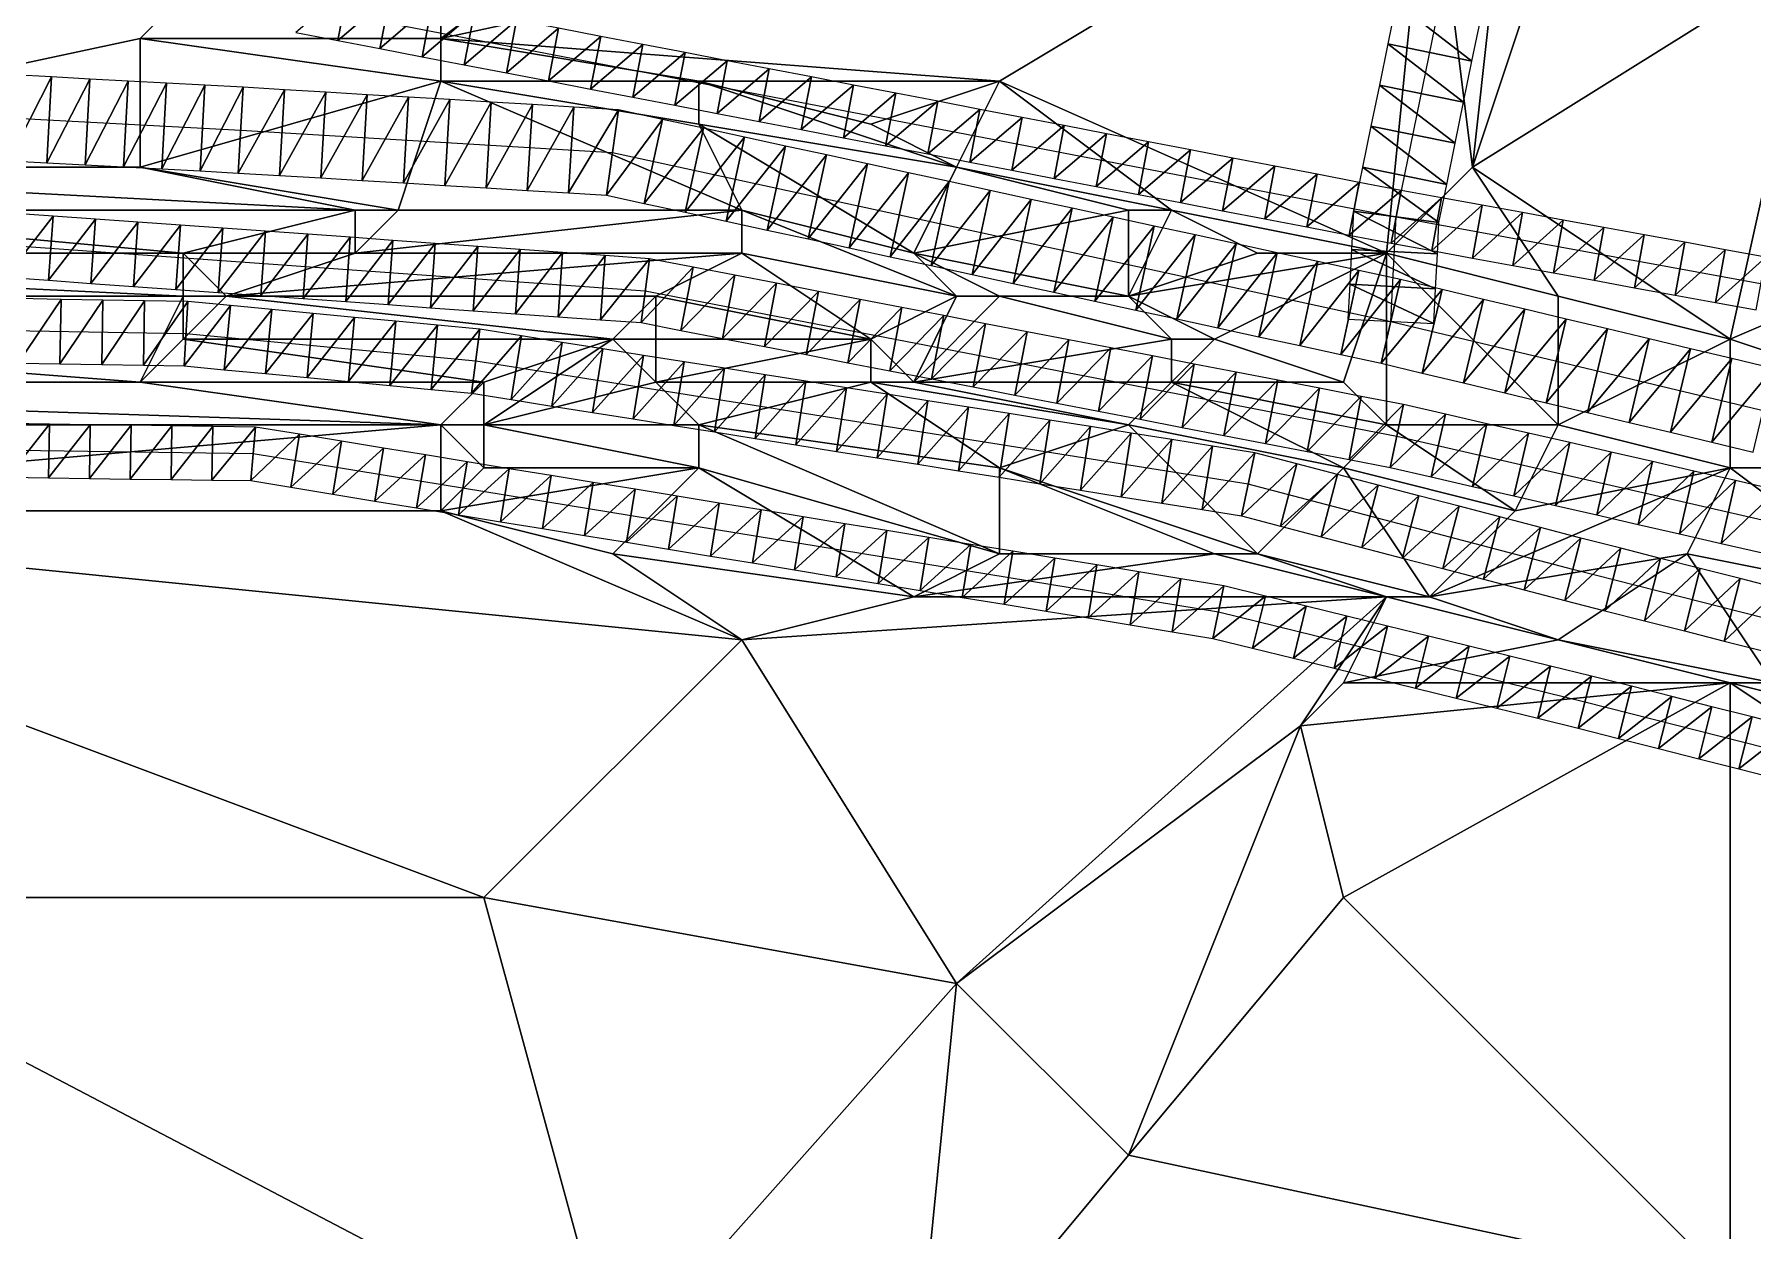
# Model space of a CAD drawing. Header units: metres. Extents: x -1103 to 901, y -902 to 905.
# Drawn here: x 133.1 to 213, y 150.5 to 206.2 of the extents above; entities that cross this region are included whole.
import ezdxf

# ---------------------------------------------------------------- set-up
doc = ezdxf.new("R2010")
doc.units = ezdxf.units.M
for name, color, linetype in [('OSM_PATH_AXES', 30, 'CONTINUOUS'), ('OSM_PATH_SURFACE', 30, 'CONTINUOUS'), ('OSM_ROAD_AXES', 2, 'CONTINUOUS'), ('OSM_ROAD_SURFACE', 9, 'CONTINUOUS'), ('OSM_TERRAIN', 3, 'CONTINUOUS')]:
    doc.layers.add(name, color=color, linetype=linetype)

msp = doc.modelspace()

# ---------------------------------------------------------------- linework, layer by layer
at = {"layer": 'OSM_PATH_AXES'}
for points in [[(127.826, 210.906, 16.029), (196.458, 197.69, 10.186), (236.064, 190.446, 11.754), (275.194, 178.602, 14.999), (341.749, 159.447, 17.343), (437.552, 135.659, 16.351), (450.44, 133.325, 16.804), (456.254, 132.297, 16.859), (457.603, 124.29, 16.486), (459.758, 117.832, 15.625), (464.113, 105.943, 14.013), (483.557, 84.721, 11.881), (528.866, 43.072, 8.921), (572.273, 5.394, 9.598), (605.522, -30.471, 8.562)], [(511.091, 33.816, 6.727), (492.123, 51.4, 7.801), (472.459, 69.67, 9.647), (454.242, 87.773, 10.512), (441.973, 98.888, 11.307), (430.112, 107.724, 12.755), (415.289, 117.146, 13.692), (394.53, 126.126, 13.867), (368.432, 133.492, 13.798), (339.825, 141.443, 15.191), (315.739, 147.327, 15.371), (280.754, 155.577, 14.515), (248.577, 163.971, 13.571), (222.059, 170.828, 9.573), (205.235, 175.097, 8.464), (188.179, 179.288, 8.955), (143.257, 186.653, 12.843), (122.354, 186.952, 13.89)]]:
    msp.add_polyline3d(points, dxfattribs=at)
at = {"layer": 'OSM_PATH_SURFACE'}
for points in [[(145.238, 206.28, 15.586), (147.199, 205.903, 15.462), (147.671, 208.357, 15.581)], [(147.199, 205.903, 15.462), (149.632, 207.98, 15.471), (147.671, 208.357, 15.581)], [(147.199, 205.903, 15.462), (149.16, 205.525, 15.299), (149.632, 207.98, 15.471)], [(149.16, 205.525, 15.299), (151.593, 207.602, 15.362), (149.632, 207.98, 15.471)], [(149.16, 205.525, 15.299), (151.121, 205.147, 15.136), (151.593, 207.602, 15.362)], [(151.121, 205.147, 15.136), (153.554, 207.225, 15.188), (151.593, 207.602, 15.362)], [(151.121, 205.147, 15.136), (153.082, 204.77, 14.951), (153.554, 207.225, 15.188)], [(153.082, 204.77, 14.951), (155.515, 206.847, 14.946), (153.554, 207.225, 15.188)], [(153.082, 204.77, 14.951), (155.042, 204.392, 14.748), (155.515, 206.847, 14.946)], [(155.042, 204.392, 14.748), (157.476, 206.469, 14.717), (155.515, 206.847, 14.946)], [(155.042, 204.392, 14.748), (157.003, 204.015, 14.545), (157.476, 206.469, 14.717)], [(157.003, 204.015, 14.545), (159.437, 206.092, 14.489), (157.476, 206.469, 14.717)], [(157.003, 204.015, 14.545), (158.964, 203.637, 14.323), (159.437, 206.092, 14.489)], [(158.964, 203.637, 14.323), (161.398, 205.714, 14.261), (159.437, 206.092, 14.489)], [(158.964, 203.637, 14.323), (160.925, 203.259, 14.101), (161.398, 205.714, 14.261)], [(160.925, 203.259, 14.101), (163.359, 205.337, 14.033), (161.398, 205.714, 14.261)], [(160.925, 203.259, 14.101), (162.886, 202.882, 13.879), (163.359, 205.337, 14.033)], [(162.886, 202.882, 13.879), (165.32, 204.959, 13.808), (163.359, 205.337, 14.033)], [(162.886, 202.882, 13.879), (164.847, 202.504, 13.668), (165.32, 204.959, 13.808)], [(164.847, 202.504, 13.668), (167.281, 204.582, 13.621), (165.32, 204.959, 13.808)], [(164.847, 202.504, 13.668), (166.808, 202.127, 13.471), (167.281, 204.582, 13.621)], [(166.808, 202.127, 13.471), (169.242, 204.204, 13.434), (167.281, 204.582, 13.621)], [(166.808, 202.127, 13.471), (168.769, 201.749, 13.274), (169.242, 204.204, 13.434)], [(168.769, 201.749, 13.274), (171.203, 203.826, 13.226), (169.242, 204.204, 13.434)], [(168.769, 201.749, 13.274), (170.73, 201.371, 13.077), (171.203, 203.826, 13.226)], [(170.73, 201.371, 13.077), (173.164, 203.449, 12.993), (171.203, 203.826, 13.226)], [(170.73, 201.371, 13.077), (172.691, 200.994, 12.879), (173.164, 203.449, 12.993)], [(172.691, 200.994, 12.879), (175.125, 203.071, 12.76), (173.164, 203.449, 12.993)], [(172.691, 200.994, 12.879), (174.652, 200.616, 12.674), (175.125, 203.071, 12.76)], [(174.652, 200.616, 12.674), (177.085, 202.694, 12.47), (175.125, 203.071, 12.76)], [(174.652, 200.616, 12.674), (176.613, 200.239, 12.402), (177.085, 202.694, 12.47)], [(176.613, 200.239, 12.402), (179.046, 202.316, 12.225), (177.085, 202.694, 12.47)], [(176.613, 200.239, 12.402), (178.574, 199.861, 12.163), (179.046, 202.316, 12.225)], [(178.574, 199.861, 12.163), (181.007, 201.938, 11.992), (179.046, 202.316, 12.225)], [(178.574, 199.861, 12.163), (180.535, 199.483, 11.924), (181.007, 201.938, 11.992)], [(180.535, 199.483, 11.924), (182.968, 201.561, 11.786), (181.007, 201.938, 11.992)], [(180.535, 199.483, 11.924), (182.496, 199.106, 11.685), (182.968, 201.561, 11.786)], [(182.496, 199.106, 11.685), (184.929, 201.183, 11.574), (182.968, 201.561, 11.786)], [(182.496, 199.106, 11.685), (184.457, 198.728, 11.446), (184.929, 201.183, 11.574)], [(184.457, 198.728, 11.446), (186.89, 200.806, 11.357), (184.929, 201.183, 11.574)], [(184.457, 198.728, 11.446), (186.417, 198.351, 11.227), (186.89, 200.806, 11.357)], [(186.417, 198.351, 11.227), (188.851, 200.428, 11.14), (186.89, 200.806, 11.357)], [(186.417, 198.351, 11.227), (188.378, 197.973, 11.022), (188.851, 200.428, 11.14)], [(188.378, 197.973, 11.022), (190.812, 200.05, 10.922), (188.851, 200.428, 11.14)], [(188.378, 197.973, 11.022), (190.339, 197.596, 10.816), (190.812, 200.05, 10.922)], [(190.339, 197.596, 10.816), (192.773, 199.673, 10.705), (190.812, 200.05, 10.922)], [(190.339, 197.596, 10.816), (192.3, 197.218, 10.61), (192.773, 199.673, 10.705)], [(192.3, 197.218, 10.61), (194.734, 199.295, 10.488), (192.773, 199.673, 10.705)], [(192.3, 197.218, 10.61), (194.261, 196.84, 10.403), (194.734, 199.295, 10.488)], [(194.261, 196.84, 10.403), (196.689, 198.919, 10.323), (194.734, 199.295, 10.488)], [(194.261, 196.84, 10.403), (196.228, 196.462, 10.209), (196.689, 198.919, 10.323)], [(196.228, 196.462, 10.209), (198.569, 198.575, 10.365), (196.689, 198.919, 10.323)], [(196.228, 196.462, 10.209), (198.12, 196.116, 10.116), (198.569, 198.575, 10.365)], [(198.12, 196.116, 10.116), (200.455, 198.23, 10.258), (198.569, 198.575, 10.365)], [(198.12, 196.116, 10.116), (200.006, 195.771, 10.009), (200.455, 198.23, 10.258)], [(200.006, 195.771, 10.009), (202.341, 197.885, 10.211), (200.455, 198.23, 10.258)], [(200.006, 195.771, 10.009), (201.892, 195.426, 9.901), (202.341, 197.885, 10.211)], [(201.892, 195.426, 9.901), (204.227, 197.54, 10.173), (202.341, 197.885, 10.211)], [(201.892, 195.426, 9.901), (203.778, 195.081, 9.826), (204.227, 197.54, 10.173)], [(203.778, 195.081, 9.826), (206.113, 197.195, 10.071), (204.227, 197.54, 10.173)], [(203.778, 195.081, 9.826), (205.663, 194.736, 9.828), (206.113, 197.195, 10.071)], [(205.663, 194.736, 9.828), (207.999, 196.85, 9.97), (206.113, 197.195, 10.071)], [(205.663, 194.736, 9.828), (207.549, 194.391, 9.83), (207.999, 196.85, 9.97)], [(207.549, 194.391, 9.83), (209.885, 196.505, 9.868), (207.999, 196.85, 9.97)], [(207.549, 194.391, 9.83), (209.435, 194.046, 9.793), (209.885, 196.505, 9.868)], [(209.435, 194.046, 9.793), (211.771, 196.16, 9.767), (209.885, 196.505, 9.868)], [(209.435, 194.046, 9.793), (211.321, 193.701, 9.692), (211.771, 196.16, 9.767)], [(211.321, 193.701, 9.692), (213.657, 195.815, 9.728), (211.771, 196.16, 9.767)], [(211.321, 193.701, 9.692), (213.207, 193.356, 9.66), (213.657, 195.815, 9.728)], [(133.773, 188.039, 13.455), (131.873, 188.066, 13.555), (131.837, 185.567, 13.444)], [(133.773, 188.039, 13.455), (131.837, 185.567, 13.444), (133.738, 185.539, 13.344)], [(135.674, 188.012, 13.355), (133.773, 188.039, 13.455), (133.738, 185.539, 13.344)], [(135.674, 188.012, 13.355), (133.738, 185.539, 13.344), (135.638, 185.512, 13.244)], [(137.574, 187.985, 13.259), (135.674, 188.012, 13.355), (135.638, 185.512, 13.244)], [(137.574, 187.985, 13.259), (135.638, 185.512, 13.244), (137.538, 185.485, 13.144)], [(139.474, 187.958, 13.166), (137.574, 187.985, 13.259), (137.538, 185.485, 13.144)], [(139.474, 187.958, 13.166), (137.538, 185.485, 13.144), (139.438, 185.458, 13.044)], [(141.374, 187.931, 13.073), (139.474, 187.958, 13.166), (139.438, 185.458, 13.044)], [(141.374, 187.931, 13.073), (139.438, 185.458, 13.044), (141.339, 185.431, 12.943)], [(143.369, 187.898, 12.975), (141.374, 187.931, 13.073), (141.339, 185.431, 12.943)], [(143.369, 187.898, 12.975), (141.339, 185.431, 12.943), (143.144, 185.409, 12.848)], [(145.412, 187.567, 12.866), (143.369, 187.898, 12.975), (143.144, 185.409, 12.848)], [(145.412, 187.567, 12.866), (143.144, 185.409, 12.848), (145.008, 185.1, 12.732)], [(147.365, 187.247, 12.749), (145.412, 187.567, 12.866), (145.008, 185.1, 12.732)], [(147.365, 187.247, 12.749), (145.008, 185.1, 12.732), (146.961, 184.779, 12.61)], [(149.318, 186.926, 12.627), (147.365, 187.247, 12.749), (146.961, 184.779, 12.61)], [(149.318, 186.926, 12.627), (146.961, 184.779, 12.61), (148.914, 184.459, 12.488)], [(151.272, 186.606, 12.505), (149.318, 186.926, 12.627), (148.914, 184.459, 12.488)], [(151.272, 186.606, 12.505), (148.914, 184.459, 12.488), (150.867, 184.139, 12.366)], [(153.225, 186.286, 12.286), (151.272, 186.606, 12.505), (150.867, 184.139, 12.366)], [(153.225, 186.286, 12.286), (150.867, 184.139, 12.366), (152.82, 183.819, 12.226)], [(155.178, 185.966, 12.095), (153.225, 186.286, 12.286), (152.82, 183.819, 12.226)], [(155.178, 185.966, 12.095), (152.82, 183.819, 12.226), (154.773, 183.499, 12.06)], [(157.131, 185.645, 11.98), (155.178, 185.966, 12.095), (154.773, 183.499, 12.06)], [(157.131, 185.645, 11.98), (154.773, 183.499, 12.06), (156.727, 183.178, 11.894)], [(159.084, 185.325, 11.866), (157.131, 185.645, 11.98), (156.727, 183.178, 11.894)], [(159.084, 185.325, 11.866), (156.727, 183.178, 11.894), (158.68, 182.858, 11.728)], [(161.037, 185.005, 11.711), (159.084, 185.325, 11.866), (158.68, 182.858, 11.728)], [(161.037, 185.005, 11.711), (158.68, 182.858, 11.728), (160.633, 182.538, 11.562)], [(162.99, 184.685, 11.545), (161.037, 185.005, 11.711), (160.633, 182.538, 11.562)], [(162.99, 184.685, 11.545), (160.633, 182.538, 11.562), (162.586, 182.218, 11.397)], [(164.944, 184.364, 11.38), (162.99, 184.685, 11.545), (162.586, 182.218, 11.397)], [(164.944, 184.364, 11.38), (162.586, 182.218, 11.397), (164.539, 181.897, 11.232)], [(166.897, 184.044, 11.215), (164.944, 184.364, 11.38), (164.539, 181.897, 11.232)], [(166.897, 184.044, 11.215), (164.539, 181.897, 11.232), (166.492, 181.577, 11.067)], [(168.85, 183.724, 11.009), (166.897, 184.044, 11.215), (166.492, 181.577, 11.067)], [(168.85, 183.724, 11.009), (166.492, 181.577, 11.067), (168.445, 181.257, 10.902)], [(170.803, 183.404, 10.788), (168.85, 183.724, 11.009), (168.445, 181.257, 10.902)], [(170.803, 183.404, 10.788), (168.445, 181.257, 10.902), (170.399, 180.937, 10.737)], [(172.756, 183.083, 10.568), (170.803, 183.404, 10.788), (170.399, 180.937, 10.737)], [(172.756, 183.083, 10.568), (170.399, 180.937, 10.737), (172.352, 180.616, 10.572)], [(174.709, 182.763, 10.347), (172.756, 183.083, 10.568), (172.352, 180.616, 10.572)], [(174.709, 182.763, 10.347), (172.352, 180.616, 10.572), (174.305, 180.296, 10.375)], [(176.663, 182.443, 10.145), (174.709, 182.763, 10.347), (174.305, 180.296, 10.375)], [(176.663, 182.443, 10.145), (174.305, 180.296, 10.375), (176.258, 179.976, 10.214)], [(178.616, 182.123, 9.943), (176.663, 182.443, 10.145), (176.258, 179.976, 10.214)], [(178.616, 182.123, 9.943), (176.258, 179.976, 10.214), (178.211, 179.656, 9.94)], [(180.569, 181.803, 9.75), (178.616, 182.123, 9.943), (178.211, 179.656, 9.94)], [(180.569, 181.803, 9.75), (178.211, 179.656, 9.94), (180.164, 179.335, 9.666)], [(182.522, 181.482, 9.587), (180.569, 181.803, 9.75), (180.164, 179.335, 9.666)], [(182.522, 181.482, 9.587), (180.164, 179.335, 9.666), (182.117, 179.015, 9.405)], [(184.475, 181.162, 9.442), (182.522, 181.482, 9.587), (182.117, 179.015, 9.405)], [(184.475, 181.162, 9.442), (182.117, 179.015, 9.405), (184.071, 178.695, 9.23)], [(186.428, 180.842, 9.312), (184.475, 181.162, 9.442), (184.071, 178.695, 9.23)], [(186.428, 180.842, 9.312), (184.071, 178.695, 9.23), (186.024, 178.375, 9.054)], [(188.429, 180.513, 9.179), (186.428, 180.842, 9.312), (186.024, 178.375, 9.054)], [(188.429, 180.513, 9.179), (186.024, 178.375, 9.054), (187.929, 178.063, 8.882)], [(190.373, 180.036, 9.065), (188.429, 180.513, 9.179), (187.929, 178.063, 8.882)], [(190.373, 180.036, 9.065), (187.929, 178.063, 8.882), (189.776, 177.608, 8.694)], [(192.268, 179.571, 8.799), (190.373, 180.036, 9.065), (189.776, 177.608, 8.694)], [(192.268, 179.571, 8.799), (189.776, 177.608, 8.694), (191.671, 177.143, 8.502)], [(194.163, 179.105, 8.607), (192.268, 179.571, 8.799), (191.671, 177.143, 8.502)], [(194.163, 179.105, 8.607), (191.671, 177.143, 8.502), (193.566, 176.677, 8.344)], [(196.058, 178.639, 8.574), (194.163, 179.105, 8.607), (193.566, 176.677, 8.344)], [(196.058, 178.639, 8.574), (193.566, 176.677, 8.344), (195.461, 176.211, 8.521)], [(197.953, 178.173, 8.564), (196.058, 178.639, 8.574), (195.461, 176.211, 8.521)], [(197.953, 178.173, 8.564), (195.461, 176.211, 8.521), (197.356, 175.746, 8.517)], [(199.848, 177.708, 8.554), (197.953, 178.173, 8.564), (197.356, 175.746, 8.517)], [(199.848, 177.708, 8.554), (197.356, 175.746, 8.517), (199.251, 175.28, 8.464)], [(201.743, 177.242, 8.568), (199.848, 177.708, 8.554), (199.251, 175.28, 8.464)], [(201.743, 177.242, 8.568), (199.251, 175.28, 8.464), (201.147, 174.814, 8.418)], [(203.638, 176.776, 8.623), (201.743, 177.242, 8.568), (201.147, 174.814, 8.418)], [(203.638, 176.776, 8.623), (201.147, 174.814, 8.418), (203.042, 174.348, 8.414)], [(205.538, 176.309, 8.679), (203.638, 176.776, 8.623), (203.042, 174.348, 8.414)], [(205.538, 176.309, 8.679), (203.042, 174.348, 8.414), (204.932, 173.884, 8.41)], [(207.412, 175.834, 8.695), (205.538, 176.309, 8.679), (204.932, 173.884, 8.41)], [(207.412, 175.834, 8.695), (204.932, 173.884, 8.41), (206.797, 173.411, 8.405)], [(209.281, 175.36, 8.668), (207.412, 175.834, 8.695), (206.797, 173.411, 8.405)], [(209.281, 175.36, 8.668), (206.797, 173.411, 8.405), (208.666, 172.936, 8.468)], [(211.15, 174.885, 8.699), (209.281, 175.36, 8.668), (208.666, 172.936, 8.468)], [(211.15, 174.885, 8.699), (208.666, 172.936, 8.468), (210.536, 172.462, 8.549)], [(213.02, 174.411, 8.843), (211.15, 174.885, 8.699), (210.536, 172.462, 8.549)], [(213.02, 174.411, 8.843), (210.536, 172.462, 8.549), (212.405, 171.988, 8.654)], [(214.889, 173.937, 9.039), (213.02, 174.411, 8.843), (212.405, 171.988, 8.654)], [(214.889, 173.937, 9.039), (212.405, 171.988, 8.654), (214.274, 171.513, 8.85)]]:
    msp.add_3dface(points, dxfattribs=at)
at = {"layer": 'OSM_ROAD_AXES'}
for points in [[(196.204, 192.824, 9.832), (196.458, 197.69, 10.186), (200.758, 218.724, 11.146), (200.449, 238.011, 12.526), (199.344, 283.364, 13.911), (197.266, 306.035, 13.833)], [(-198.127, 130.982, 13.763), (-148.242, 145.403, 14.161), (-119.491, 153.72, 16.472), (-96.964, 160.234, 18.352), (-36.953, 175.738, 12.061), (3.04, 187.306, 11.626), (41.905, 197.182, 16.052), (54.318, 199.482, 16.67), (70.899, 200.632, 16.818), (88.165, 201.517, 16.692), (108.791, 201.771, 16.13), (128.423, 202.49, 15.851), (142.682, 201.727, 15.306), (159.981, 200.687, 13.912), (196.204, 192.824, 9.832), (234.715, 183.623, 11.492), (340.831, 155.71, 17.129)], [(114.075, 197.646, 15.56), (161.506, 194.251, 12.963), (196.492, 187.483, 9.365), (231.178, 179.531, 11.004), (286.624, 165.099, 14.96), (324.273, 155.82, 16.359), (368.598, 143.887, 14.654), (401.804, 135.493, 14.449), (418.705, 127.099, 14.868), (434.423, 118.263, 14.428), (448.506, 106.187, 13.141), (483.048, 75.409, 10.878), (513.578, 48.016, 8.62), (538.482, 24.305, 7.633), (556.721, 5.018, 7.979), (575.843, -14.269, 9.288), (585.537, -24.753, 9.553)], [(508.549, 46.213, 8.047), (487.635, 65.213, 9.648), (467.628, 82.963, 10.817), (452.794, 96.167, 11.649), (446.803, 101.509, 12.091), (425.448, 117.345, 14.035), (395.879, 131.921, 14.143), (375.452, 137.373, 14.133), (314.977, 153, 15.7), (267.014, 164.712, 14.81), (232.472, 174.212, 11.128), (204.682, 181.279, 8.892), (189.561, 185.238, 9.411), (153.614, 190.966, 13.006), (140.129, 192.249, 14.001), (99.285, 192.946, 15.816)]]:
    msp.add_polyline3d(points, dxfattribs=at)
at = {"layer": 'OSM_ROAD_SURFACE'}
for points in [[(199.982, 204.938, 10.623), (196.454, 207.652, 10.737), (196.063, 205.74, 10.673)], [(199.982, 204.938, 10.623), (200.373, 206.851, 10.698), (196.454, 207.652, 10.737)], [(199.591, 203.026, 10.548), (196.063, 205.74, 10.673), (195.672, 203.827, 10.609)], [(199.591, 203.026, 10.548), (199.982, 204.938, 10.623), (196.063, 205.74, 10.673)], [(131.881, 200.302, 15.725), (133.877, 204.201, 15.871), (132.094, 204.296, 15.912)], [(131.881, 200.302, 15.725), (133.663, 200.207, 15.684), (133.877, 204.201, 15.871)], [(133.663, 200.207, 15.684), (135.659, 204.106, 15.831), (133.877, 204.201, 15.871)], [(133.663, 200.207, 15.684), (135.445, 200.111, 15.643), (135.659, 204.106, 15.831)], [(135.445, 200.111, 15.643), (137.442, 204.01, 15.79), (135.659, 204.106, 15.831)], [(135.445, 200.111, 15.643), (137.228, 200.016, 15.602), (137.442, 204.01, 15.79)], [(137.228, 200.016, 15.602), (139.224, 203.915, 15.692), (137.442, 204.01, 15.79)], [(137.228, 200.016, 15.602), (139.01, 199.921, 15.514), (139.224, 203.915, 15.692)], [(139.01, 199.921, 15.514), (141.006, 203.819, 15.568), (139.224, 203.915, 15.692)], [(139.01, 199.921, 15.514), (140.793, 199.825, 15.389), (141.006, 203.819, 15.568)], [(140.793, 199.825, 15.389), (142.796, 203.724, 15.444), (141.006, 203.819, 15.568)], [(140.793, 199.825, 15.389), (142.568, 199.73, 15.265), (142.796, 203.724, 15.444)], [(142.568, 199.73, 15.265), (144.724, 203.608, 15.31), (142.796, 203.724, 15.444)], [(142.568, 199.73, 15.265), (144.484, 199.615, 15.131), (144.724, 203.608, 15.31)], [(144.484, 199.615, 15.131), (146.646, 203.492, 15.176), (144.724, 203.608, 15.31)], [(144.484, 199.615, 15.131), (146.406, 199.499, 14.996), (146.646, 203.492, 15.176)], [(146.406, 199.499, 14.996), (148.568, 203.377, 15.042), (146.646, 203.492, 15.176)], [(146.406, 199.499, 14.996), (148.328, 199.384, 14.861), (148.568, 203.377, 15.042)], [(148.328, 199.384, 14.861), (150.49, 203.261, 14.908), (148.568, 203.377, 15.042)], [(148.328, 199.384, 14.861), (150.25, 199.268, 14.726), (150.49, 203.261, 14.908)], [(150.25, 199.268, 14.726), (152.413, 203.146, 14.76), (150.49, 203.261, 14.908)], [(150.25, 199.268, 14.726), (152.173, 199.153, 14.557), (152.413, 203.146, 14.76)], [(152.173, 199.153, 14.557), (154.335, 203.03, 14.586), (152.413, 203.146, 14.76)], [(199.2, 201.114, 10.458), (195.672, 203.827, 10.609), (195.281, 201.915, 10.545)], [(199.2, 201.114, 10.458), (199.591, 203.026, 10.548), (195.672, 203.827, 10.609)], [(152.173, 199.153, 14.557), (154.095, 199.037, 14.384), (154.335, 203.03, 14.586)], [(154.095, 199.037, 14.384), (156.257, 202.915, 14.383), (154.335, 203.03, 14.586)], [(154.095, 199.037, 14.384), (156.017, 198.922, 14.211), (156.257, 202.915, 14.383)], [(156.017, 198.922, 14.211), (158.179, 202.799, 14.18), (156.257, 202.915, 14.383)], [(156.017, 198.922, 14.211), (157.939, 198.806, 14.038), (158.179, 202.799, 14.18)], [(157.939, 198.806, 14.038), (160.255, 202.668, 13.971), (158.179, 202.799, 14.18)], [(157.939, 198.806, 14.038), (159.707, 198.706, 13.88), (160.255, 202.668, 13.971)], [(159.707, 198.706, 13.88), (162.312, 202.228, 13.74), (160.255, 202.668, 13.971)], [(159.707, 198.706, 13.88), (161.463, 198.319, 13.706), (162.312, 202.228, 13.74)], [(161.463, 198.319, 13.706), (164.218, 201.814, 13.533), (162.312, 202.228, 13.74)], [(161.463, 198.319, 13.706), (163.37, 197.905, 13.488), (164.218, 201.814, 13.533)], [(163.37, 197.905, 13.488), (166.125, 201.4, 13.346), (164.218, 201.814, 13.533)], [(198.809, 199.202, 10.368), (195.281, 201.915, 10.545), (194.89, 200.003, 10.481)], [(198.809, 199.202, 10.368), (199.2, 201.114, 10.458), (195.281, 201.915, 10.545)], [(163.37, 197.905, 13.488), (165.276, 197.491, 13.195), (166.125, 201.4, 13.346)], [(165.276, 197.491, 13.195), (168.031, 200.986, 13.16), (166.125, 201.4, 13.346)], [(165.276, 197.491, 13.195), (167.183, 197.077, 12.949), (168.031, 200.986, 13.16)], [(167.183, 197.077, 12.949), (169.938, 200.573, 12.975), (168.031, 200.986, 13.16)], [(167.183, 197.077, 12.949), (169.089, 196.664, 12.724), (169.938, 200.573, 12.975)], [(169.089, 196.664, 12.724), (171.844, 200.159, 12.79), (169.938, 200.573, 12.975)], [(169.089, 196.664, 12.724), (170.996, 196.25, 12.52), (171.844, 200.159, 12.79)], [(170.996, 196.25, 12.52), (173.751, 199.745, 12.605), (171.844, 200.159, 12.79)], [(198.441, 197.423, 10.216), (194.89, 200.003, 10.481), (194.476, 197.957, 10.412)], [(198.441, 197.423, 10.216), (198.809, 199.202, 10.368), (194.89, 200.003, 10.481)], [(170.996, 196.25, 12.52), (172.902, 195.836, 12.323), (173.751, 199.745, 12.605)], [(172.902, 195.836, 12.323), (175.657, 199.331, 12.42), (173.751, 199.745, 12.605)], [(172.902, 195.836, 12.323), (174.809, 195.422, 12.143), (175.657, 199.331, 12.42)], [(174.809, 195.422, 12.143), (177.564, 198.917, 12.114), (175.657, 199.331, 12.42)], [(174.809, 195.422, 12.143), (176.715, 195.008, 11.933), (177.564, 198.917, 12.114)], [(176.715, 195.008, 11.933), (179.47, 198.503, 11.807), (177.564, 198.917, 12.114)], [(176.715, 195.008, 11.933), (178.622, 194.594, 11.666), (179.47, 198.503, 11.807)], [(178.622, 194.594, 11.666), (181.377, 198.089, 11.5), (179.47, 198.503, 11.807)], [(131.755, 194.877, 14.633), (133.945, 197.728, 14.834), (131.969, 197.869, 14.909)], [(131.755, 194.877, 14.633), (133.731, 194.735, 14.514), (133.945, 197.728, 14.834)], [(133.731, 194.735, 14.514), (135.921, 197.586, 14.76), (133.945, 197.728, 14.834)], [(133.731, 194.735, 14.514), (135.707, 194.594, 14.395), (135.921, 197.586, 14.76)], [(135.707, 194.594, 14.395), (137.898, 197.445, 14.685), (135.921, 197.586, 14.76)], [(178.622, 194.594, 11.666), (180.528, 194.181, 11.398), (181.377, 198.089, 11.5)], [(180.528, 194.181, 11.398), (183.283, 197.676, 11.202), (181.377, 198.089, 11.5)], [(180.528, 194.181, 11.398), (182.435, 193.767, 11.109), (183.283, 197.676, 11.202)], [(182.435, 193.767, 11.109), (185.19, 197.262, 11.147), (183.283, 197.676, 11.202)], [(198.371, 195.964, 10.061), (194.476, 197.957, 10.412), (194.376, 196.173, 10.275)], [(198.371, 195.964, 10.061), (198.441, 197.423, 10.216), (194.476, 197.957, 10.412)], [(135.707, 194.594, 14.395), (137.684, 194.452, 14.275), (137.898, 197.445, 14.685)], [(137.684, 194.452, 14.275), (139.874, 197.303, 14.611), (137.898, 197.445, 14.685)], [(137.684, 194.452, 14.275), (139.66, 194.311, 14.156), (139.874, 197.303, 14.611)], [(139.66, 194.311, 14.156), (141.85, 197.162, 14.537), (139.874, 197.303, 14.611)], [(139.66, 194.311, 14.156), (141.636, 194.169, 14.438), (141.85, 197.162, 14.537)], [(141.636, 194.169, 14.438), (143.827, 197.02, 14.462), (141.85, 197.162, 14.537)], [(141.636, 194.169, 14.438), (143.613, 194.028, 14.345), (143.827, 197.02, 14.462)], [(143.613, 194.028, 14.345), (145.803, 196.879, 14.331), (143.827, 197.02, 14.462)], [(143.613, 194.028, 14.345), (145.589, 193.887, 14.168), (145.803, 196.879, 14.331)], [(145.589, 193.887, 14.168), (147.779, 196.737, 14.193), (145.803, 196.879, 14.331)], [(145.589, 193.887, 14.168), (147.565, 193.745, 13.983), (147.779, 196.737, 14.193)], [(147.565, 193.745, 13.983), (149.756, 196.596, 14.182), (147.779, 196.737, 14.193)], [(182.435, 193.767, 11.109), (184.341, 193.353, 10.803), (185.19, 197.262, 11.147)], [(184.341, 193.353, 10.803), (187.096, 196.848, 10.909), (185.19, 197.262, 11.147)], [(184.341, 193.353, 10.803), (186.248, 192.939, 10.692), (187.096, 196.848, 10.909)], [(186.248, 192.939, 10.692), (189.003, 196.434, 10.589), (187.096, 196.848, 10.909)], [(147.565, 193.745, 13.983), (149.541, 193.604, 13.799), (149.756, 196.596, 14.182)], [(149.541, 193.604, 13.799), (151.732, 196.454, 13.959), (149.756, 196.596, 14.182)], [(149.541, 193.604, 13.799), (151.518, 193.462, 13.614), (151.732, 196.454, 13.959)], [(151.518, 193.462, 13.614), (153.708, 196.313, 13.754), (151.732, 196.454, 13.959)], [(151.518, 193.462, 13.614), (153.494, 193.321, 13.43), (153.708, 196.313, 13.754)], [(153.494, 193.321, 13.43), (155.685, 196.172, 13.552), (153.708, 196.313, 13.754)], [(153.494, 193.321, 13.43), (155.47, 193.179, 13.245), (155.685, 196.172, 13.552)], [(155.47, 193.179, 13.245), (157.661, 196.03, 13.35), (155.685, 196.172, 13.552)], [(155.47, 193.179, 13.245), (157.447, 193.038, 13.061), (157.661, 196.03, 13.35)], [(157.447, 193.038, 13.061), (159.637, 195.889, 13.175), (157.661, 196.03, 13.35)], [(186.248, 192.939, 10.692), (188.154, 192.525, 10.489), (189.003, 196.434, 10.589)], [(188.154, 192.525, 10.489), (190.909, 196.02, 10.365), (189.003, 196.434, 10.589)], [(188.154, 192.525, 10.489), (190.061, 192.111, 10.251), (190.909, 196.02, 10.365)], [(190.061, 192.111, 10.251), (192.816, 195.606, 10.35), (190.909, 196.02, 10.365)], [(198.286, 194.342, 9.933), (194.376, 196.173, 10.275), (194.292, 194.551, 10.137)], [(198.286, 194.342, 9.933), (198.371, 195.964, 10.061), (194.376, 196.173, 10.275)], [(157.447, 193.038, 13.061), (159.423, 192.896, 12.876), (159.637, 195.889, 13.175)], [(159.423, 192.896, 12.876), (161.703, 195.738, 13), (159.637, 195.889, 13.175)], [(159.423, 192.896, 12.876), (161.31, 192.764, 12.808), (161.703, 195.738, 13)], [(161.31, 192.764, 12.808), (163.735, 195.348, 12.843), (161.703, 195.738, 13)], [(161.31, 192.764, 12.808), (163.165, 192.402, 12.766), (163.735, 195.348, 12.843)], [(163.165, 192.402, 12.766), (165.679, 194.972, 12.666), (163.735, 195.348, 12.843)], [(190.061, 192.111, 10.251), (191.967, 191.697, 9.998), (192.816, 195.606, 10.35)], [(191.967, 191.697, 9.998), (194.722, 195.193, 10.178), (192.816, 195.606, 10.35)], [(191.967, 191.697, 9.998), (193.873, 191.284, 9.744), (194.722, 195.193, 10.178)], [(193.873, 191.284, 9.744), (196.649, 194.774, 10.031), (194.722, 195.193, 10.178)], [(163.165, 192.402, 12.766), (165.109, 192.026, 12.57), (165.679, 194.972, 12.666)], [(165.109, 192.026, 12.57), (167.622, 194.596, 12.47), (165.679, 194.972, 12.666)], [(165.109, 192.026, 12.57), (167.052, 191.65, 12.295), (167.622, 194.596, 12.47)], [(167.052, 191.65, 12.295), (169.566, 194.22, 12.259), (167.622, 194.596, 12.47)], [(193.873, 191.284, 9.744), (195.76, 190.874, 9.715), (196.649, 194.774, 10.031)], [(198.202, 192.72, 9.811), (194.292, 194.551, 10.137), (194.207, 192.929, 9.929)], [(198.202, 192.72, 9.811), (198.286, 194.342, 9.933), (194.292, 194.551, 10.137)], [(195.76, 190.874, 9.715), (198.595, 194.309, 9.916), (196.649, 194.774, 10.031)], [(134.319, 193.849, 14.307), (132.374, 193.882, 14.396), (132.323, 190.882, 14.327)], [(134.319, 193.849, 14.307), (132.323, 190.882, 14.327), (134.268, 190.849, 14.238)], [(136.264, 193.815, 14.219), (134.319, 193.849, 14.307), (134.268, 190.849, 14.238)], [(136.264, 193.815, 14.219), (134.268, 190.849, 14.238), (136.213, 190.816, 14.149)], [(138.209, 193.782, 14.13), (136.264, 193.815, 14.219), (136.213, 190.816, 14.149)], [(138.209, 193.782, 14.13), (136.213, 190.816, 14.149), (138.158, 190.783, 14.061)], [(140.212, 193.747, 14.094), (138.209, 193.782, 14.13), (138.158, 190.783, 14.061)], [(140.212, 193.747, 14.094), (138.158, 190.783, 14.061), (140.045, 190.752, 13.956)], [(142.197, 193.559, 14.322), (140.212, 193.747, 14.094), (140.045, 190.752, 13.956)], [(142.197, 193.559, 14.322), (140.045, 190.752, 13.956), (141.913, 190.573, 13.829)], [(144.124, 193.376, 14.131), (142.197, 193.559, 14.322), (141.913, 190.573, 13.829)], [(167.052, 191.65, 12.295), (168.996, 191.274, 12.02), (169.566, 194.22, 12.259)], [(168.996, 191.274, 12.02), (171.509, 193.844, 12.041), (169.566, 194.22, 12.259)], [(168.996, 191.274, 12.02), (170.94, 190.898, 11.777), (171.509, 193.844, 12.041)], [(170.94, 190.898, 11.777), (173.453, 193.468, 11.823), (171.509, 193.844, 12.041)], [(195.76, 190.874, 9.715), (197.665, 190.419, 9.637), (198.595, 194.309, 9.916)], [(197.665, 190.419, 9.637), (200.52, 193.849, 9.794), (198.595, 194.309, 9.916)], [(197.665, 190.419, 9.637), (199.591, 189.959, 9.538), (200.52, 193.849, 9.794)], [(199.591, 189.959, 9.538), (202.446, 193.389, 9.672), (200.52, 193.849, 9.794)], [(144.124, 193.376, 14.131), (141.913, 190.573, 13.829), (143.839, 190.39, 13.697)], [(146.05, 193.193, 13.94), (144.124, 193.376, 14.131), (143.839, 190.39, 13.697)], [(146.05, 193.193, 13.94), (143.839, 190.39, 13.697), (145.766, 190.206, 13.566)], [(147.977, 193.01, 13.749), (146.05, 193.193, 13.94), (145.766, 190.206, 13.566)], [(147.977, 193.01, 13.749), (145.766, 190.206, 13.566), (147.693, 190.023, 13.435)], [(149.903, 192.826, 13.558), (147.977, 193.01, 13.749), (147.693, 190.023, 13.435)], [(149.903, 192.826, 13.558), (147.693, 190.023, 13.435), (149.619, 189.84, 13.26)], [(151.83, 192.643, 13.367), (149.903, 192.826, 13.558), (149.619, 189.84, 13.26)], [(170.94, 190.898, 11.777), (172.883, 190.522, 11.658), (173.453, 193.468, 11.823)], [(172.883, 190.522, 11.658), (175.397, 193.092, 11.579), (173.453, 193.468, 11.823)], [(172.883, 190.522, 11.658), (174.827, 190.146, 11.511), (175.397, 193.092, 11.579)], [(174.827, 190.146, 11.511), (177.34, 192.716, 11.556), (175.397, 193.092, 11.579)], [(199.591, 189.959, 9.538), (201.516, 189.499, 9.439), (202.446, 193.389, 9.672)], [(201.516, 189.499, 9.439), (204.371, 192.929, 9.57), (202.446, 193.389, 9.672)], [(201.516, 189.499, 9.439), (203.442, 189.039, 9.333), (204.371, 192.929, 9.57)], [(203.442, 189.039, 9.333), (206.297, 192.469, 9.553), (204.371, 192.929, 9.57)], [(151.83, 192.643, 13.367), (149.619, 189.84, 13.26), (151.546, 189.656, 13.08)], [(153.803, 192.455, 13.171), (151.83, 192.643, 13.367), (151.546, 189.656, 13.08)], [(153.803, 192.455, 13.171), (151.546, 189.656, 13.08), (153.425, 189.478, 12.904)], [(155.742, 192.146, 12.942), (153.803, 192.455, 13.171), (153.425, 189.478, 12.904)], [(155.742, 192.146, 12.942), (153.425, 189.478, 12.904), (155.27, 189.184, 12.815)], [(157.634, 191.845, 12.765), (155.742, 192.146, 12.942), (155.27, 189.184, 12.815)], [(174.827, 190.146, 11.511), (176.771, 189.77, 11.254), (177.34, 192.716, 11.556)], [(176.771, 189.77, 11.254), (179.284, 192.34, 11.246), (177.34, 192.716, 11.556)], [(176.771, 189.77, 11.254), (178.714, 189.394, 10.963), (179.284, 192.34, 11.246)], [(178.714, 189.394, 10.963), (181.228, 191.964, 10.936), (179.284, 192.34, 11.246)], [(178.714, 189.394, 10.963), (180.658, 189.018, 10.673), (181.228, 191.964, 10.936)], [(180.658, 189.018, 10.673), (183.171, 191.588, 10.626), (181.228, 191.964, 10.936)], [(203.442, 189.039, 9.333), (205.367, 188.579, 9.289), (206.297, 192.469, 9.553)], [(205.367, 188.579, 9.289), (208.222, 192.009, 9.536), (206.297, 192.469, 9.553)], [(205.367, 188.579, 9.289), (207.293, 188.119, 9.311), (208.222, 192.009, 9.536)], [(207.293, 188.119, 9.311), (210.148, 191.549, 9.52), (208.222, 192.009, 9.536)], [(157.634, 191.845, 12.765), (155.27, 189.184, 12.815), (157.162, 188.882, 12.608)], [(159.526, 191.543, 12.603), (157.634, 191.845, 12.765), (157.162, 188.882, 12.608)], [(159.526, 191.543, 12.603), (157.162, 188.882, 12.608), (159.054, 188.581, 12.475)], [(161.418, 191.242, 12.544), (159.526, 191.543, 12.603), (159.054, 188.581, 12.475)], [(161.418, 191.242, 12.544), (159.054, 188.581, 12.475), (160.946, 188.279, 12.351)], [(163.31, 190.94, 12.412), (161.418, 191.242, 12.544), (160.946, 188.279, 12.351)], [(180.658, 189.018, 10.673), (182.601, 188.642, 10.382), (183.171, 191.588, 10.626)], [(182.601, 188.642, 10.382), (185.115, 191.212, 10.417), (183.171, 191.588, 10.626)], [(182.601, 188.642, 10.382), (184.545, 188.266, 10.105), (185.115, 191.212, 10.417)], [(184.545, 188.266, 10.105), (187.058, 190.835, 10.363), (185.115, 191.212, 10.417)], [(207.293, 188.119, 9.311), (209.218, 187.659, 9.333), (210.148, 191.549, 9.52)], [(209.218, 187.659, 9.333), (212.073, 191.089, 9.534), (210.148, 191.549, 9.52)], [(163.31, 190.94, 12.412), (160.946, 188.279, 12.351), (162.838, 187.978, 12.219)], [(165.202, 190.639, 12.157), (163.31, 190.94, 12.412), (162.838, 187.978, 12.219)], [(165.202, 190.639, 12.157), (162.838, 187.978, 12.219), (164.73, 187.676, 12.028)], [(167.094, 190.337, 11.937), (165.202, 190.639, 12.157), (164.73, 187.676, 12.028)], [(167.094, 190.337, 11.937), (164.73, 187.676, 12.028), (166.622, 187.375, 11.832)], [(168.986, 190.036, 11.717), (167.094, 190.337, 11.937), (166.622, 187.375, 11.832)], [(184.545, 188.266, 10.105), (186.489, 187.89, 9.931), (187.058, 190.835, 10.363)], [(186.489, 187.89, 9.931), (189.002, 190.459, 10.116), (187.058, 190.835, 10.363)], [(186.489, 187.89, 9.931), (188.432, 187.514, 9.757), (189.002, 190.459, 10.116)], [(188.432, 187.514, 9.757), (190.946, 190.083, 9.869), (189.002, 190.459, 10.116)], [(209.218, 187.659, 9.333), (211.144, 187.198, 9.356), (212.073, 191.089, 9.534)], [(211.144, 187.198, 9.356), (213.999, 190.629, 9.69), (212.073, 191.089, 9.534)], [(211.144, 187.198, 9.356), (213.07, 186.738, 9.452), (213.999, 190.629, 9.69)], [(168.986, 190.036, 11.717), (166.622, 187.375, 11.832), (168.514, 187.073, 11.634)], [(170.878, 189.734, 11.569), (168.986, 190.036, 11.717), (168.514, 187.073, 11.634)], [(170.878, 189.734, 11.569), (168.514, 187.073, 11.634), (170.405, 186.772, 11.436)], [(172.77, 189.433, 11.377), (170.878, 189.734, 11.569), (170.405, 186.772, 11.436)], [(188.432, 187.514, 9.757), (190.376, 187.138, 9.583), (190.946, 190.083, 9.869)], [(190.376, 187.138, 9.583), (192.889, 189.707, 9.685), (190.946, 190.083, 9.869)], [(190.376, 187.138, 9.583), (192.319, 186.762, 9.409), (192.889, 189.707, 9.685)], [(192.319, 186.762, 9.409), (194.833, 189.331, 9.543), (192.889, 189.707, 9.685)], [(172.77, 189.433, 11.377), (170.405, 186.772, 11.436), (172.297, 186.47, 11.238)], [(174.661, 189.131, 11.16), (172.77, 189.433, 11.377), (172.297, 186.47, 11.238)], [(174.661, 189.131, 11.16), (172.297, 186.47, 11.238), (174.189, 186.169, 11.04)], [(176.553, 188.83, 10.941), (174.661, 189.131, 11.16), (174.189, 186.169, 11.04)], [(176.553, 188.83, 10.941), (174.189, 186.169, 11.04), (176.081, 185.867, 10.842)], [(178.445, 188.528, 10.723), (176.553, 188.83, 10.941), (176.081, 185.867, 10.842)], [(192.319, 186.762, 9.409), (194.263, 186.386, 9.245), (194.833, 189.331, 9.543)], [(194.263, 186.386, 9.245), (196.802, 188.95, 9.542), (194.833, 189.331, 9.543)], [(194.263, 186.386, 9.245), (196.182, 186.015, 9.197), (196.802, 188.95, 9.542)], [(196.182, 186.015, 9.197), (198.754, 188.503, 9.443), (196.802, 188.95, 9.542)], [(178.445, 188.528, 10.723), (176.081, 185.867, 10.842), (177.973, 185.566, 10.644)], [(180.337, 188.227, 10.504), (178.445, 188.528, 10.723), (177.973, 185.566, 10.644)], [(180.337, 188.227, 10.504), (177.973, 185.566, 10.644), (179.865, 185.264, 10.42)], [(182.229, 187.925, 10.285), (180.337, 188.227, 10.504), (179.865, 185.264, 10.42)], [(196.182, 186.015, 9.197), (198.083, 185.579, 9.145), (198.754, 188.503, 9.443)], [(198.083, 185.579, 9.145), (200.681, 188.061, 9.346), (198.754, 188.503, 9.443)], [(198.083, 185.579, 9.145), (200.011, 185.137, 9.093), (200.681, 188.061, 9.346)], [(200.011, 185.137, 9.093), (202.608, 187.62, 9.246), (200.681, 188.061, 9.346)], [(182.229, 187.925, 10.285), (179.865, 185.264, 10.42), (181.757, 184.963, 10.253)], [(184.121, 187.624, 10.061), (182.229, 187.925, 10.285), (181.757, 184.963, 10.253)], [(184.121, 187.624, 10.061), (181.757, 184.963, 10.253), (183.649, 184.661, 10.02)], [(186.013, 187.322, 9.884), (184.121, 187.624, 10.061), (183.649, 184.661, 10.02)], [(186.013, 187.322, 9.884), (183.649, 184.661, 10.02), (185.541, 184.36, 9.788)], [(187.905, 187.021, 9.718), (186.013, 187.322, 9.884), (185.541, 184.36, 9.788)], [(200.011, 185.137, 9.093), (201.938, 184.695, 9.004), (202.608, 187.62, 9.246)], [(201.938, 184.695, 9.004), (204.535, 187.178, 9.201), (202.608, 187.62, 9.246)], [(201.938, 184.695, 9.004), (203.865, 184.254, 9.014), (204.535, 187.178, 9.201)], [(203.865, 184.254, 9.014), (206.462, 186.736, 9.225), (204.535, 187.178, 9.201)], [(187.905, 187.021, 9.718), (185.541, 184.36, 9.788), (187.433, 184.058, 9.556)], [(189.87, 186.706, 9.546), (187.905, 187.021, 9.718), (187.433, 184.058, 9.556)], [(189.87, 186.706, 9.546), (187.433, 184.058, 9.556), (189.252, 183.77, 9.376)], [(191.831, 186.194, 9.359), (189.87, 186.706, 9.546), (189.252, 183.77, 9.376)], [(203.865, 184.254, 9.014), (205.792, 183.812, 9.103), (206.462, 186.736, 9.225)], [(205.792, 183.812, 9.103), (208.389, 186.294, 9.249), (206.462, 186.736, 9.225)], [(191.831, 186.194, 9.359), (189.252, 183.77, 9.376), (191.071, 183.292, 9.202)], [(193.721, 185.699, 9.18), (191.831, 186.194, 9.359), (191.071, 183.292, 9.202)], [(193.721, 185.699, 9.18), (191.071, 183.292, 9.202), (192.961, 182.797, 9.111)], [(195.611, 185.204, 9.114), (193.721, 185.699, 9.18), (192.961, 182.797, 9.111)], [(205.792, 183.812, 9.103), (207.719, 183.37, 9.112), (208.389, 186.294, 9.249)], [(207.719, 183.37, 9.112), (210.316, 185.853, 9.273), (208.389, 186.294, 9.249)], [(207.719, 183.37, 9.112), (209.646, 182.928, 9.074), (210.316, 185.853, 9.273)], [(209.646, 182.928, 9.074), (212.243, 185.411, 9.334), (210.316, 185.853, 9.273)], [(195.611, 185.204, 9.114), (192.961, 182.797, 9.111), (194.852, 182.302, 9.028)], [(197.502, 184.709, 9.056), (195.611, 185.204, 9.114), (194.852, 182.302, 9.028)], [(209.646, 182.928, 9.074), (211.573, 182.487, 9.176), (212.243, 185.411, 9.334)], [(211.573, 182.487, 9.176), (214.17, 184.969, 9.512), (212.243, 185.411, 9.334)], [(211.573, 182.487, 9.176), (213.5, 182.045, 9.365), (214.17, 184.969, 9.512)], [(197.502, 184.709, 9.056), (194.852, 182.302, 9.028), (196.742, 181.807, 8.946)], [(199.392, 184.214, 8.999), (197.502, 184.709, 9.056), (196.742, 181.807, 8.946)], [(199.392, 184.214, 8.999), (196.742, 181.807, 8.946), (198.632, 181.312, 8.887)], [(201.282, 183.719, 8.941), (199.392, 184.214, 8.999), (198.632, 181.312, 8.887)], [(201.282, 183.719, 8.941), (198.632, 181.312, 8.887), (200.522, 180.817, 8.907)], [(203.172, 183.225, 9.003), (201.282, 183.719, 8.941), (200.522, 180.817, 8.907)], [(203.172, 183.225, 9.003), (200.522, 180.817, 8.907), (202.412, 180.322, 8.846)], [(205.057, 182.731, 9.062), (203.172, 183.225, 9.003), (202.412, 180.322, 8.846)], [(205.057, 182.731, 9.062), (202.412, 180.322, 8.846), (204.308, 179.826, 8.766)], [(206.905, 182.261, 9.021), (205.057, 182.731, 9.062), (204.308, 179.826, 8.766)], [(206.905, 182.261, 9.021), (204.308, 179.826, 8.766), (206.165, 179.354, 8.7)], [(208.757, 181.79, 8.98), (206.905, 182.261, 9.021), (206.165, 179.354, 8.7)], [(208.757, 181.79, 8.98), (206.165, 179.354, 8.7), (208.018, 178.883, 8.816)], [(210.61, 181.319, 9.033), (208.757, 181.79, 8.98), (208.018, 178.883, 8.816)], [(210.61, 181.319, 9.033), (208.018, 178.883, 8.816), (209.871, 178.412, 8.932)], [(212.463, 180.848, 9.212), (210.61, 181.319, 9.033), (209.871, 178.412, 8.932)], [(212.463, 180.848, 9.212), (209.871, 178.412, 8.932), (211.723, 177.94, 9.049)], [(214.315, 180.377, 9.39), (212.463, 180.848, 9.212), (211.723, 177.94, 9.049)], [(214.315, 180.377, 9.39), (211.723, 177.94, 9.049), (213.576, 177.469, 9.188)]]:
    msp.add_3dface(points, dxfattribs=at)
at = {"layer": 'OSM_TERRAIN'}
for points in [[(102, 214, 16.186), (110, 200, 16.107), (134, 224, 15.883)], [(110, 200, 16.107), (138, 220, 15.994), (134, 224, 15.883)], [(198, 216, 10.983), (176, 224, 14.016), (152, 206, 15.18)], [(152, 206, 15.18), (176, 224, 14.016), (152, 220, 15.904)], [(110, 200, 16.107), (138, 206, 15.824), (152, 220, 15.904)], [(110, 200, 16.107), (152, 220, 15.904), (138, 220, 15.994)], [(138, 206, 15.824), (152, 206, 15.18), (152, 220, 15.904)], [(198, 216, 10.983), (200, 200, 10.386), (202, 218, 11.079)], [(202, 218, 11.079), (200, 200, 10.386), (206, 218, 10.382)], [(200, 200, 10.386), (216, 210, 10.031), (206, 218, 10.382)], [(178, 204, 12.342), (198, 216, 10.983), (152, 206, 15.18)], [(178, 204, 12.342), (196, 196, 10.103), (198, 216, 10.983)], [(196, 196, 10.103), (200, 200, 10.386), (198, 216, 10.983)], [(212, 192, 9.514), (216, 210, 10.031), (200, 200, 10.386)], [(212, 192, 9.514), (226, 198, 10.073), (216, 210, 10.031)], [(110, 200, 16.107), (138, 200, 15.536), (138, 206, 15.824)], [(138, 200, 15.536), (152, 204, 14.793), (138, 206, 15.824)], [(138, 206, 15.824), (152, 204, 14.793), (152, 206, 15.18)], [(152, 204, 14.793), (164, 204, 13.998), (152, 206, 15.18)], [(164, 204, 13.998), (178, 204, 12.342), (152, 206, 15.18)], [(150, 198, 14.63), (152, 204, 14.793), (138, 200, 15.536)], [(166, 198, 13.245), (152, 204, 14.793), (150, 198, 14.63)], [(166, 198, 13.245), (164, 202, 13.51), (152, 204, 14.793)], [(152, 204, 14.793), (164, 202, 13.51), (164, 204, 13.998)], [(164, 202, 13.51), (176, 200, 12.38), (164, 204, 13.998)], [(176, 200, 12.38), (172, 202, 13.048), (164, 204, 13.998)], [(164, 204, 13.998), (172, 202, 13.048), (178, 204, 12.342)], [(176, 200, 12.38), (178, 204, 12.342), (172, 202, 13.048)], [(176, 200, 12.38), (186, 198, 11.158), (178, 204, 12.342)], [(186, 198, 11.158), (196, 196, 10.103), (178, 204, 12.342)], [(166, 198, 13.245), (174, 196, 12.317), (164, 202, 13.51)], [(174, 196, 12.317), (176, 200, 12.38), (164, 202, 13.51)], [(118, 198, 15.394), (148, 198, 14.241), (110, 200, 16.107)], [(148, 198, 14.241), (138, 200, 15.536), (110, 200, 16.107)], [(148, 198, 14.241), (150, 198, 14.63), (138, 200, 15.536)], [(174, 196, 12.317), (184, 198, 11.069), (176, 200, 12.38)], [(184, 198, 11.069), (186, 198, 11.158), (176, 200, 12.38)], [(196, 196, 10.103), (204, 194, 9.588), (200, 200, 10.386)], [(204, 194, 9.588), (212, 192, 9.514), (200, 200, 10.386)], [(98, 196, 16.255), (140, 196, 14.571), (118, 198, 15.394)], [(140, 196, 14.571), (148, 198, 14.241), (118, 198, 15.394)], [(140, 196, 14.571), (148, 196, 14.064), (148, 198, 14.241)], [(148, 196, 14.064), (150, 198, 14.63), (148, 198, 14.241)], [(148, 196, 14.064), (166, 198, 13.245), (150, 198, 14.63)], [(148, 196, 14.064), (166, 196, 12.623), (166, 198, 13.245)], [(166, 196, 12.623), (176, 194, 11.499), (166, 198, 13.245)], [(176, 194, 11.499), (174, 196, 12.317), (166, 198, 13.245)], [(174, 196, 12.317), (184, 194, 10.936), (184, 198, 11.069)], [(184, 194, 10.936), (186, 198, 11.158), (184, 198, 11.069)], [(184, 194, 10.936), (190, 196, 10.345), (186, 198, 11.158)], [(190, 196, 10.345), (196, 196, 10.103), (186, 198, 11.158)], [(230, 186, 10.902), (226, 198, 10.073), (212, 192, 9.514)], [(86, 194, 16.442), (140, 194, 14.004), (98, 196, 16.255)], [(140, 194, 14.004), (140, 196, 14.571), (98, 196, 16.255)], [(140, 194, 14.004), (142, 194, 14.415), (140, 196, 14.571)], [(142, 194, 14.415), (148, 196, 14.064), (140, 196, 14.571)], [(142, 194, 14.415), (162, 194, 12.927), (166, 196, 12.623)], [(142, 194, 14.415), (166, 196, 12.623), (148, 196, 14.064)], [(162, 194, 12.927), (172, 192, 11.916), (166, 196, 12.623)], [(172, 192, 11.916), (176, 194, 11.499), (166, 196, 12.623)], [(176, 194, 11.499), (178, 194, 11.607), (174, 196, 12.317)], [(178, 194, 11.607), (184, 194, 10.936), (174, 196, 12.317)], [(188, 192, 10.401), (196, 196, 10.103), (184, 194, 10.936)], [(196, 196, 10.103), (190, 196, 10.345), (184, 194, 10.936)], [(194, 190, 9.509), (196, 196, 10.103), (188, 192, 10.401)], [(194, 190, 9.509), (196, 188, 9.438), (196, 196, 10.103)], [(196, 188, 9.438), (204, 188, 9.187), (196, 196, 10.103)], [(204, 188, 9.187), (204, 194, 9.588), (196, 196, 10.103)], [(92, 190, 15.939), (138, 190, 13.999), (86, 194, 16.442)], [(86, 194, 16.442), (138, 190, 13.999), (140, 194, 14.004)], [(138, 190, 13.999), (140, 192, 13.971), (140, 194, 14.004)], [(140, 192, 13.971), (142, 194, 14.415), (140, 194, 14.004)], [(140, 192, 13.971), (160, 192, 12.546), (142, 194, 14.415)], [(160, 192, 12.546), (162, 194, 12.927), (142, 194, 14.415)], [(160, 192, 12.546), (162, 192, 12.79), (162, 194, 12.927)], [(162, 192, 12.79), (172, 192, 11.916), (162, 194, 12.927)], [(172, 192, 11.916), (174, 190, 11.548), (176, 194, 11.499)], [(174, 190, 11.548), (178, 194, 11.607), (176, 194, 11.499)], [(174, 190, 11.548), (186, 192, 10.265), (178, 194, 11.607)], [(186, 192, 10.265), (184, 194, 10.936), (178, 194, 11.607)], [(186, 192, 10.265), (188, 192, 10.401), (184, 194, 10.936)], [(204, 188, 9.187), (212, 192, 9.514), (204, 194, 9.588)], [(138, 190, 13.999), (154, 190, 12.983), (140, 192, 13.971)], [(154, 190, 12.983), (160, 192, 12.546), (140, 192, 13.971)], [(154, 190, 12.983), (154, 188, 12.781), (160, 192, 12.546)], [(154, 188, 12.781), (162, 190, 12.197), (160, 192, 12.546)], [(162, 190, 12.197), (162, 192, 12.79), (160, 192, 12.546)], [(162, 190, 12.197), (172, 190, 11.425), (172, 192, 11.916)], [(162, 190, 12.197), (172, 192, 11.916), (162, 192, 12.79)], [(172, 190, 11.425), (174, 190, 11.548), (172, 192, 11.916)], [(174, 190, 11.548), (186, 190, 10.288), (186, 192, 10.265)], [(186, 190, 10.288), (194, 190, 9.509), (188, 192, 10.401)], [(186, 190, 10.288), (188, 192, 10.401), (186, 192, 10.265)], [(204, 188, 9.187), (212, 186, 9.277), (212, 192, 9.514)], [(212, 186, 9.277), (230, 186, 10.902), (212, 192, 9.514)], [(78, 188, 16.079), (152, 188, 12.478), (92, 190, 15.939)], [(152, 188, 12.478), (138, 190, 13.999), (92, 190, 15.939)], [(152, 188, 12.478), (154, 190, 12.983), (138, 190, 13.999)], [(152, 188, 12.478), (154, 188, 12.781), (154, 190, 12.983)], [(154, 188, 12.781), (164, 188, 12.096), (162, 190, 12.197)], [(164, 188, 12.096), (172, 190, 11.425), (162, 190, 12.197)], [(164, 188, 12.096), (178, 186, 10.678), (172, 190, 11.425)], [(178, 186, 10.678), (184, 188, 10.037), (172, 190, 11.425)], [(172, 190, 11.425), (184, 188, 10.037), (174, 190, 11.548)], [(184, 188, 10.037), (186, 190, 10.288), (174, 190, 11.548)], [(184, 188, 10.037), (194, 186, 9.13), (186, 190, 10.288)], [(194, 186, 9.13), (196, 188, 9.438), (186, 190, 10.288)], [(186, 190, 10.288), (196, 188, 9.438), (194, 190, 9.509)], [(106, 184, 14.601), (152, 188, 12.478), (78, 188, 16.079)], [(152, 184, 12.219), (152, 188, 12.478), (106, 184, 14.601)], [(152, 184, 12.219), (154, 186, 12.085), (152, 188, 12.478)], [(154, 186, 12.085), (154, 188, 12.781), (152, 188, 12.478)], [(154, 186, 12.085), (164, 186, 11.487), (154, 188, 12.781)], [(164, 186, 11.487), (164, 188, 12.096), (154, 188, 12.781)], [(164, 186, 11.487), (178, 182, 9.894), (164, 188, 12.096)], [(178, 182, 9.894), (178, 186, 10.678), (164, 188, 12.096)], [(178, 186, 10.678), (190, 182, 9.138), (184, 188, 10.037)], [(190, 182, 9.138), (194, 186, 9.13), (184, 188, 10.037)], [(194, 186, 9.13), (202, 184, 8.889), (196, 188, 9.438)], [(202, 184, 8.889), (204, 188, 9.187), (196, 188, 9.438)], [(202, 184, 8.889), (212, 186, 9.277), (204, 188, 9.187)], [(160, 182, 11.49), (164, 186, 11.487), (152, 184, 12.219)], [(152, 184, 12.219), (164, 186, 11.487), (154, 186, 12.085)], [(160, 182, 11.49), (174, 180, 10.327), (164, 186, 11.487)], [(174, 180, 10.327), (178, 182, 9.894), (164, 186, 11.487)], [(178, 182, 9.894), (188, 182, 8.995), (178, 186, 10.678)], [(188, 182, 8.995), (190, 182, 9.138), (178, 186, 10.678)], [(190, 182, 9.138), (198, 180, 8.792), (194, 186, 9.13)], [(198, 180, 8.792), (202, 184, 8.889), (194, 186, 9.13)], [(198, 180, 8.792), (212, 186, 9.277), (202, 184, 8.889)], [(198, 180, 8.792), (210, 182, 8.946), (212, 186, 9.277)], [(210, 182, 8.946), (220, 180, 9.934), (212, 186, 9.277)], [(220, 180, 9.934), (230, 186, 10.902), (212, 186, 9.277)], [(118, 166, 10.044), (154, 166, 8.231), (106, 184, 14.601)], [(154, 166, 8.231), (166, 178, 10.269), (106, 184, 14.601)], [(106, 184, 14.601), (166, 178, 10.269), (152, 184, 12.219)], [(166, 178, 10.269), (160, 182, 11.49), (152, 184, 12.219)], [(166, 178, 10.269), (174, 180, 10.327), (160, 182, 11.49)], [(196, 180, 8.528), (188, 182, 8.995), (174, 180, 10.327)], [(174, 180, 10.327), (188, 182, 8.995), (178, 182, 9.894)], [(188, 182, 8.995), (196, 180, 8.528), (190, 182, 9.138)], [(196, 180, 8.528), (198, 180, 8.792), (190, 182, 9.138)], [(204, 178, 8.485), (210, 182, 8.946), (198, 180, 8.792)], [(204, 178, 8.485), (214, 176, 9.121), (210, 182, 8.946)], [(214, 176, 9.121), (220, 180, 9.934), (210, 182, 8.946)], [(166, 178, 10.269), (176, 162, 7.373), (196, 180, 8.528)], [(166, 178, 10.269), (196, 180, 8.528), (174, 180, 10.327)], [(176, 162, 7.373), (192, 174, 8.036), (196, 180, 8.528)], [(192, 174, 8.036), (194, 176, 8.428), (196, 180, 8.528)], [(194, 176, 8.428), (204, 178, 8.485), (196, 180, 8.528)], [(196, 180, 8.528), (204, 178, 8.485), (198, 180, 8.792)], [(154, 166, 8.231), (176, 162, 7.373), (166, 178, 10.269)], [(194, 176, 8.428), (212, 176, 8.719), (204, 178, 8.485)], [(212, 176, 8.719), (214, 176, 9.121), (204, 178, 8.485)], [(192, 174, 8.036), (194, 166, 7.245), (212, 176, 8.719)], [(192, 174, 8.036), (212, 176, 8.719), (194, 176, 8.428)], [(194, 166, 7.245), (212, 148, 7.376), (212, 176, 8.719)], [(212, 148, 7.376), (230, 164, 10.252), (212, 176, 8.719)], [(230, 164, 10.252), (220, 174, 9.394), (212, 176, 8.719)], [(212, 176, 8.719), (220, 174, 9.394), (214, 176, 9.121)], [(184, 154, 6.346), (192, 174, 8.036), (176, 162, 7.373)], [(184, 154, 6.346), (194, 166, 7.245), (192, 174, 8.036)], [(134, 146, 6.873), (118, 166, 10.044), (102, 146, 7.682)], [(134, 146, 6.873), (160, 144, 5.508), (118, 166, 10.044)], [(118, 166, 10.044), (160, 144, 5.508), (154, 166, 8.231)], [(160, 144, 5.508), (176, 162, 7.373), (154, 166, 8.231)], [(212, 148, 7.376), (194, 166, 7.245), (184, 154, 6.346)], [(212, 148, 7.376), (250, 148, 13.191), (230, 164, 10.252)], [(160, 144, 5.508), (174, 142, 5.101), (176, 162, 7.373)], [(174, 142, 5.101), (184, 154, 6.346), (176, 162, 7.373)], [(174, 142, 5.101), (212, 148, 7.376), (184, 154, 6.346)]]:
    msp.add_3dface(points, dxfattribs=at)

doc.saveas('drawing.dxf')
